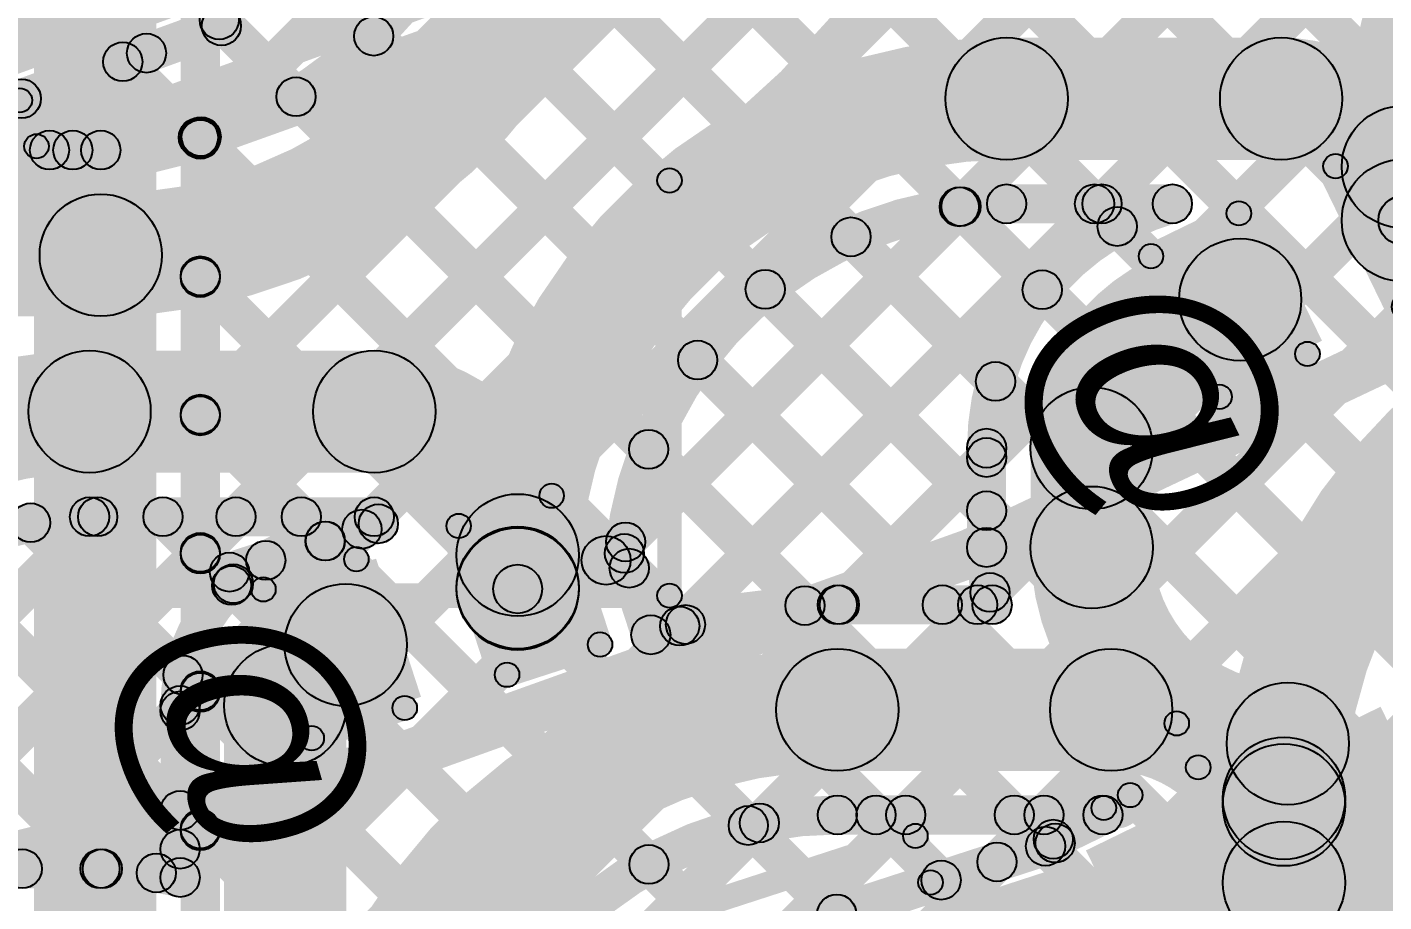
# Model space of a CAD drawing. Header units: millimetres. Extents: x -2.17 to 2.17, y -2.17 to 2.17.
# Drawn here: x 0.3072 to 0.5848, y -1.2779 to -1.099 of the extents above; entities that cross this region are included whole.
import ezdxf

# ---------------------------------------------------------------- set-up
doc = ezdxf.new("R2010")
doc.units = ezdxf.units.MM
doc.header["$MEASUREMENT"] = 0
for name, color, linetype in [('BottomLayer', 5, 'Continuous'), ('BottomOverlay', 54, 'Continuous'), ('Mechanical2', 216, 'Continuous'), ('TopLayer', 1, 'Continuous'), ('TopOverlay', 2, 'Continuous'), ('TopPaste', 8, 'Continuous'), ('TopSolder', 216, 'Continuous')]:
    doc.layers.add(name, color=color, linetype=linetype)

# ---------------------------------------------------------------- blocks, each defined once
blk = doc.blocks.new('YS_SBZ9032C03R16_B_10')
at = {"layer": 'BottomOverlay'}
h = blk.add_hatch(color=54, dxfattribs=at)
edge = h.paths.add_edge_path()
edge.add_arc((-0.10264, 0.23264), 0.0025, 0, 360)
h = blk.add_hatch(color=54, dxfattribs=at)
edge = h.paths.add_edge_path()
edge.add_arc((-0.10264, 0.23264), 0.0025, 0, 360)
for points in [[(0.10264, 0.23514), (0.10264, 0.23014), (-0.10264, 0.23014), (-0.10264, 0.23514)], [(-0.10514, 0.23264), (-0.10014, 0.23264), (-0.10014, 0.14772), (-0.10514, 0.14772)]]:
    blk.add_hatch(color=54, dxfattribs=at).paths.add_polyline_path(points)
h = blk.add_hatch(color=54, dxfattribs=at)
edge = h.paths.add_edge_path()
edge.add_arc((-0.10264, 0.14772), 0.0025, 0, 360)
h = blk.add_hatch(color=54, dxfattribs=at)
edge = h.paths.add_edge_path()
edge.add_arc((-0.10264, 0.14772), 0.0025, 0, 360)
at = {"layer": 'BottomOverlay', "const_width": 0.005}
blk.add_lwpolyline([(-0.17427, 0.04458, -0.180194), (-0.10264, 0.14772)], format="xyb", dxfattribs=at)
at = {"layer": 'BottomOverlay'}
for centre in [(-0.10264, 0.23264), (-0.10264, 0.23264), (-0.10264, 0.14772), (-0.10264, 0.14772)]:
    blk.add_circle(centre, 0.0025, dxfattribs=at)
blk = doc.blocks.new('WS2812B_M____187')
at = {"layer": 'TopLayer'}
blk.add_hatch(color=1, dxfattribs=at).paths.add_polyline_path([(0.03504, 0.05079), (0.09409, 0.05079), (0.09409, 0.01142), (0.03504, 0.01142)])
at = {"layer": 'TopOverlay'}
for points in [[(-0.07, 0.0675), (-0.07, 0.0725), (0.07, 0.0725), (0.07, 0.0675)], [(0.0675, 0.07), (0.0725, 0.07), (0.0725, 0.06), (0.0675, 0.06)]]:
    blk.add_hatch(color=2, dxfattribs=at).paths.add_polyline_path(points)
h = blk.add_hatch(color=2, dxfattribs=at)
edge = h.paths.add_edge_path()
edge.add_arc((0.07, 0.07), 0.0025, 0, 360)
h = blk.add_hatch(color=2, dxfattribs=at)
edge = h.paths.add_edge_path()
edge.add_arc((0.07, 0.07), 0.0025, 0, 360)
h = blk.add_hatch(color=2, dxfattribs=at)
edge = h.paths.add_edge_path()
edge.add_arc((0.07, 0.06), 0.0025, 0, 360)
at = {"layer": 'TopPaste'}
blk.add_hatch(color=8, dxfattribs=at).paths.add_polyline_path([(0.03504, 0.05079), (0.09409, 0.05079), (0.09409, 0.01142), (0.03504, 0.01142)])
at = {"layer": 'TopSolder'}
blk.add_hatch(color=216, dxfattribs=at).paths.add_polyline_path([(0.03104, 0.05479), (0.09809, 0.05479), (0.09809, 0.00742), (0.03104, 0.00742)])
at = {"layer": 'TopOverlay'}
for centre in [(0.07, 0.07), (0.07, 0.07), (0.07, 0.06)]:
    blk.add_circle(centre, 0.0025, dxfattribs=at)
blk = doc.blocks.new('WS2812B_M____188')
at = {"layer": 'TopLayer'}
blk.add_hatch(color=1, dxfattribs=at).paths.add_polyline_path([(-0.09409, 0.05079), (-0.03504, 0.05079), (-0.03504, 0.01142), (-0.09409, 0.01142)])
at = {"layer": 'TopOverlay'}
h = blk.add_hatch(color=2, dxfattribs=at)
edge = h.paths.add_edge_path()
edge.add_arc((-0.07, 0.07), 0.0025, 0, 360)
h = blk.add_hatch(color=2, dxfattribs=at)
edge = h.paths.add_edge_path()
edge.add_arc((-0.07, 0.07), 0.0025, 0, 360)
for points in [[(-0.07, 0.0675), (-0.07, 0.0725), (0.07, 0.0725), (0.07, 0.0675)], [(-0.0725, 0.07), (-0.0675, 0.07), (-0.0675, 0.06), (-0.0725, 0.06)]]:
    blk.add_hatch(color=2, dxfattribs=at).paths.add_polyline_path(points)
h = blk.add_hatch(color=2, dxfattribs=at)
edge = h.paths.add_edge_path()
edge.add_arc((-0.091, 0.061), 0.0025, 0, 360)
h = blk.add_hatch(color=2, dxfattribs=at)
edge = h.paths.add_edge_path()
edge.add_arc((-0.085, 0.061), 0.0025, 0, 360)
h = blk.add_hatch(color=2, dxfattribs=at)
edge = h.paths.add_edge_path()
edge.add_arc((-0.07, 0.06), 0.0025, 0, 360)
at = {"layer": 'TopPaste'}
blk.add_hatch(color=8, dxfattribs=at).paths.add_polyline_path([(-0.09409, 0.05079), (-0.03504, 0.05079), (-0.03504, 0.01142), (-0.09409, 0.01142)])
at = {"layer": 'TopSolder'}
blk.add_hatch(color=216, dxfattribs=at).paths.add_polyline_path([(-0.09809, 0.05479), (-0.03104, 0.05479), (-0.03104, 0.00742), (-0.09809, 0.00742)])
at = {"layer": 'TopOverlay', "const_width": 0.005}
blk.add_lwpolyline([(-0.085, 0.061, 1), (-0.091, 0.061, 1)], format="xyb", close=True, dxfattribs=at)
at = {"layer": 'TopOverlay'}
for centre in [(-0.07, 0.07), (-0.07, 0.07), (-0.091, 0.061), (-0.085, 0.061), (-0.07, 0.06)]:
    blk.add_circle(centre, 0.0025, dxfattribs=at)
blk = doc.blocks.new('WS2812B_M____224')
at = {"layer": 'TopLayer'}
blk.add_hatch(color=1, dxfattribs=at).paths.add_polyline_path([(-0.09409, -0.01142), (-0.03504, -0.01142), (-0.03504, -0.05079), (-0.09409, -0.05079)])
at = {"layer": 'TopOverlay'}
h = blk.add_hatch(color=2, dxfattribs=at)
edge = h.paths.add_edge_path()
edge.add_arc((-0.07, -0.06), 0.0025, 0, 360)
for points in [[(-0.0725, -0.06), (-0.0675, -0.06), (-0.0675, -0.07), (-0.0725, -0.07)], [(-0.07, -0.0725), (-0.07, -0.0675), (0.07, -0.0675), (0.07, -0.0725)]]:
    blk.add_hatch(color=2, dxfattribs=at).paths.add_polyline_path(points)
h = blk.add_hatch(color=2, dxfattribs=at)
edge = h.paths.add_edge_path()
edge.add_arc((-0.07, -0.07), 0.0025, 0, 360)
h = blk.add_hatch(color=2, dxfattribs=at)
edge = h.paths.add_edge_path()
edge.add_arc((-0.07, -0.07), 0.0025, 0, 360)
at = {"layer": 'TopPaste'}
blk.add_hatch(color=8, dxfattribs=at).paths.add_polyline_path([(-0.09409, -0.01142), (-0.03504, -0.01142), (-0.03504, -0.05079), (-0.09409, -0.05079)])
at = {"layer": 'TopSolder'}
blk.add_hatch(color=216, dxfattribs=at).paths.add_polyline_path([(-0.09809, -0.00742), (-0.03104, -0.00742), (-0.03104, -0.05479), (-0.09809, -0.05479)])
at = {"layer": 'TopOverlay'}
for centre in [(-0.07, -0.06), (-0.07, -0.07), (-0.07, -0.07)]:
    blk.add_circle(centre, 0.0025, dxfattribs=at)
blk = doc.blocks.new('C__0402_362')
at = {"layer": 'TopLayer'}
for points in [[(-0.0275, -0.0125), (-0.0275, 0.0125), (-0.0095, 0.0125), (-0.0095, -0.0125)], [(0.0095, -0.0125), (0.0095, 0.0125), (0.0275, 0.0125), (0.0275, -0.0125)]]:
    blk.add_hatch(color=1, dxfattribs=at).paths.add_polyline_path(points)
at = {"layer": 'TopOverlay'}
h = blk.add_hatch(color=2, dxfattribs=at)
edge = h.paths.add_edge_path()
edge.add_arc((-0.031, 0.016), 0.0025, 0, 360)
h = blk.add_hatch(color=2, dxfattribs=at)
edge = h.paths.add_edge_path()
edge.add_arc((-0.031, 0.016), 0.0025, 0, 360)
for points in [[(-0.011, 0.0185), (-0.011, 0.0135), (-0.031, 0.0135), (-0.031, 0.0185)], [(0.031, 0.0185), (0.031, 0.0135), (0.011, 0.0135), (0.011, 0.0185)], [(-0.0285, -0.016), (-0.0335, -0.016), (-0.0335, 0.016), (-0.0285, 0.016)], [(0.0335, -0.016), (0.0285, -0.016), (0.0285, 0.016), (0.0335, 0.016)], [(-0.011, -0.0135), (-0.011, -0.0185), (-0.031, -0.0185), (-0.031, -0.0135)], [(0.031, -0.0135), (0.031, -0.0185), (0.011, -0.0185), (0.011, -0.0135)]]:
    blk.add_hatch(color=2, dxfattribs=at).paths.add_polyline_path(points)
h = blk.add_hatch(color=2, dxfattribs=at)
edge = h.paths.add_edge_path()
edge.add_arc((-0.011, 0.016), 0.0025, 0, 360)
h = blk.add_hatch(color=2, dxfattribs=at)
edge = h.paths.add_edge_path()
edge.add_arc((0.011, 0.016), 0.0025, 0, 360)
h = blk.add_hatch(color=2, dxfattribs=at)
edge = h.paths.add_edge_path()
edge.add_arc((0.031, 0.016), 0.0025, 0, 360)
h = blk.add_hatch(color=2, dxfattribs=at)
edge = h.paths.add_edge_path()
edge.add_arc((0.031, 0.016), 0.0025, 0, 360)
h = blk.add_hatch(color=2, dxfattribs=at)
edge = h.paths.add_edge_path()
edge.add_arc((-0.031, -0.016), 0.0025, 0, 360)
h = blk.add_hatch(color=2, dxfattribs=at)
edge = h.paths.add_edge_path()
edge.add_arc((-0.031, -0.016), 0.0025, 0, 360)
h = blk.add_hatch(color=2, dxfattribs=at)
edge = h.paths.add_edge_path()
edge.add_arc((-0.011, -0.016), 0.0025, 0, 360)
h = blk.add_hatch(color=2, dxfattribs=at)
edge = h.paths.add_edge_path()
edge.add_arc((0.011, -0.016), 0.0025, 0, 360)
h = blk.add_hatch(color=2, dxfattribs=at)
edge = h.paths.add_edge_path()
edge.add_arc((0.031, -0.016), 0.0025, 0, 360)
h = blk.add_hatch(color=2, dxfattribs=at)
edge = h.paths.add_edge_path()
edge.add_arc((0.031, -0.016), 0.0025, 0, 360)
at = {"layer": 'TopPaste'}
for points in [[(-0.0275, -0.0125), (-0.0275, 0.0125), (-0.0095, 0.0125), (-0.0095, -0.0125)], [(0.0095, -0.0125), (0.0095, 0.0125), (0.0275, 0.0125), (0.0275, -0.0125)]]:
    blk.add_hatch(color=8, dxfattribs=at).paths.add_polyline_path(points)
at = {"layer": 'TopSolder'}
for points in [[(-0.02986, -0.01486), (-0.02986, 0.01486), (-0.00714, 0.01486), (-0.00714, -0.01486)], [(0.00714, -0.01486), (0.00714, 0.01486), (0.02986, 0.01486), (0.02986, -0.01486)]]:
    blk.add_hatch(color=216, dxfattribs=at).paths.add_polyline_path(points)
at = {"layer": 'TopOverlay'}
for centre in [(-0.031, 0.016), (-0.031, 0.016), (-0.011, 0.016), (0.011, 0.016), (0.031, 0.016), (0.031, 0.016), (-0.031, -0.016), (-0.031, -0.016), (-0.011, -0.016), (0.011, -0.016), (0.031, -0.016), (0.031, -0.016)]:
    blk.add_circle(centre, 0.0025, dxfattribs=at)
blk = doc.blocks.new('C__0402_363')
at = {"layer": 'TopLayer'}
for points in [[(-0.0275, -0.0125), (-0.0275, 0.0125), (-0.0095, 0.0125), (-0.0095, -0.0125)], [(0.0095, -0.0125), (0.0095, 0.0125), (0.0275, 0.0125), (0.0275, -0.0125)]]:
    blk.add_hatch(color=1, dxfattribs=at).paths.add_polyline_path(points)
at = {"layer": 'TopOverlay'}
h = blk.add_hatch(color=2, dxfattribs=at)
edge = h.paths.add_edge_path()
edge.add_arc((-0.031, 0.016), 0.0025, 0, 360)
h = blk.add_hatch(color=2, dxfattribs=at)
edge = h.paths.add_edge_path()
edge.add_arc((-0.031, 0.016), 0.0025, 0, 360)
for points in [[(-0.011, 0.0185), (-0.011, 0.0135), (-0.031, 0.0135), (-0.031, 0.0185)], [(0.031, 0.0185), (0.031, 0.0135), (0.011, 0.0135), (0.011, 0.0185)], [(-0.0285, -0.016), (-0.0335, -0.016), (-0.0335, 0.016), (-0.0285, 0.016)], [(0.0335, -0.016), (0.0285, -0.016), (0.0285, 0.016), (0.0335, 0.016)], [(-0.011, -0.0135), (-0.011, -0.0185), (-0.031, -0.0185), (-0.031, -0.0135)], [(0.031, -0.0135), (0.031, -0.0185), (0.011, -0.0185), (0.011, -0.0135)]]:
    blk.add_hatch(color=2, dxfattribs=at).paths.add_polyline_path(points)
h = blk.add_hatch(color=2, dxfattribs=at)
edge = h.paths.add_edge_path()
edge.add_arc((-0.011, 0.016), 0.0025, 0, 360)
h = blk.add_hatch(color=2, dxfattribs=at)
edge = h.paths.add_edge_path()
edge.add_arc((0.011, 0.016), 0.0025, 0, 360)
h = blk.add_hatch(color=2, dxfattribs=at)
edge = h.paths.add_edge_path()
edge.add_arc((0.031, 0.016), 0.0025, 0, 360)
h = blk.add_hatch(color=2, dxfattribs=at)
edge = h.paths.add_edge_path()
edge.add_arc((0.031, 0.016), 0.0025, 0, 360)
h = blk.add_hatch(color=2, dxfattribs=at)
edge = h.paths.add_edge_path()
edge.add_arc((-0.031, -0.016), 0.0025, 0, 360)
h = blk.add_hatch(color=2, dxfattribs=at)
edge = h.paths.add_edge_path()
edge.add_arc((-0.031, -0.016), 0.0025, 0, 360)
h = blk.add_hatch(color=2, dxfattribs=at)
edge = h.paths.add_edge_path()
edge.add_arc((-0.011, -0.016), 0.0025, 0, 360)
h = blk.add_hatch(color=2, dxfattribs=at)
edge = h.paths.add_edge_path()
edge.add_arc((0.011, -0.016), 0.0025, 0, 360)
h = blk.add_hatch(color=2, dxfattribs=at)
edge = h.paths.add_edge_path()
edge.add_arc((0.031, -0.016), 0.0025, 0, 360)
h = blk.add_hatch(color=2, dxfattribs=at)
edge = h.paths.add_edge_path()
edge.add_arc((0.031, -0.016), 0.0025, 0, 360)
at = {"layer": 'TopPaste'}
for points in [[(-0.0275, -0.0125), (-0.0275, 0.0125), (-0.0095, 0.0125), (-0.0095, -0.0125)], [(0.0095, -0.0125), (0.0095, 0.0125), (0.0275, 0.0125), (0.0275, -0.0125)]]:
    blk.add_hatch(color=8, dxfattribs=at).paths.add_polyline_path(points)
at = {"layer": 'TopSolder'}
for points in [[(-0.02986, -0.01486), (-0.02986, 0.01486), (-0.00714, 0.01486), (-0.00714, -0.01486)], [(0.00714, -0.01486), (0.00714, 0.01486), (0.02986, 0.01486), (0.02986, -0.01486)]]:
    blk.add_hatch(color=216, dxfattribs=at).paths.add_polyline_path(points)
at = {"layer": 'TopOverlay'}
for centre in [(-0.031, 0.016), (-0.031, 0.016), (-0.011, 0.016), (0.011, 0.016), (0.031, 0.016), (0.031, 0.016), (-0.031, -0.016), (-0.031, -0.016), (-0.011, -0.016), (0.011, -0.016), (0.031, -0.016), (0.031, -0.016)]:
    blk.add_circle(centre, 0.0025, dxfattribs=at)

msp = doc.modelspace()

# ---------------------------------------------------------------- hatches: boundary and pattern name
at = {"layer": 'BottomLayer'}
for points in [[(0.33366, -1.84261), (0.30866, -1.84261), (0.30866, -0.7539), (0.33366, -0.7539)], [(0.34666, -1.84261), (0.33866, -1.84261), (0.33866, -0.79768), (0.34666, -0.79768)], [(0.34549, -1.35066), (0.33983, -1.345), (0.82305, -0.86178), (0.82871, -0.86744)], [(0.34549, -1.32238), (0.33983, -1.31672), (0.79477, -0.86178), (0.80042, -0.86744)], [(0.34549, -1.29409), (0.33983, -1.28843), (0.76648, -0.86178), (0.77214, -0.86744)], [(0.34549, -1.43551), (0.33983, -1.42986), (0.9079, -0.86178), (0.91356, -0.86744)], [(0.34549, -1.4638), (0.33983, -1.45814), (0.93619, -0.86178), (0.94185, -0.86744)], [(0.34549, -1.37894), (0.33983, -1.37329), (0.85134, -0.86178), (0.85699, -0.86744)], [(0.34549, -1.40723), (0.33983, -1.40157), (0.87962, -0.86178), (0.88528, -0.86744)], [(0.34549, -1.26581), (0.33983, -1.26015), (0.7382, -0.86178), (0.74386, -0.86744)], [(0.34549, -1.49208), (0.33983, -1.48642), (0.92717, -0.89908), (0.93283, -0.90474)], [(0.34549, -1.52037), (0.33983, -1.51471), (0.92717, -0.92737), (0.93283, -0.93303)], [(0.33983, -0.95502), (0.34549, -0.94936), (0.82741, -1.43128), (0.82175, -1.43694)], [(0.33983, -0.9833), (0.34549, -0.97764), (0.79913, -1.43128), (0.79347, -1.43694)], [(0.33983, -1.01159), (0.34549, -1.00593), (0.77084, -1.43128), (0.76518, -1.43694)], [(0.34549, -1.23752), (0.33983, -1.23187), (0.54748, -1.02422), (0.55314, -1.02987)], [(0.34549, -1.18095), (0.33983, -1.1753), (0.49091, -1.02422), (0.49657, -1.02987)], [(0.34549, -1.20924), (0.33983, -1.20358), (0.5192, -1.02422), (0.52485, -1.02987)], [(0.34549, -1.12439), (0.33983, -1.11873), (0.43434, -1.02422), (0.44, -1.02987)], [(0.34549, -1.15267), (0.33983, -1.14701), (0.46263, -1.02422), (0.46829, -1.02987)], [(0.44297, -1.02987), (0.44863, -1.02422), (0.85569, -1.43128), (0.85004, -1.43694)], [(0.47125, -1.02987), (0.47691, -1.02422), (0.88398, -1.43128), (0.87832, -1.43694)], [(0.49954, -1.02987), (0.5052, -1.02422), (0.91226, -1.43128), (0.90661, -1.43694)], [(0.33983, -1.03987), (0.34549, -1.03421), (0.74256, -1.43128), (0.7369, -1.43694)], [(0.33983, -1.06815), (0.34549, -1.0625), (0.71427, -1.43128), (0.70862, -1.43694)], [(0.33983, -1.09644), (0.34549, -1.09078), (0.68599, -1.43128), (0.68033, -1.43694)], [(0.33983, -1.12472), (0.34549, -1.11907), (0.6577, -1.43128), (0.65205, -1.43694)], [(0.33983, -1.15301), (0.34549, -1.14735), (0.62942, -1.43128), (0.62376, -1.43694)], [(0.33983, -1.18129), (0.34549, -1.17563), (0.60114, -1.43128), (0.59548, -1.43694)], [(0.33983, -1.20958), (0.34549, -1.20392), (0.57285, -1.43128), (0.56719, -1.43694)], [(0.33983, -1.23786), (0.34549, -1.2322), (0.54457, -1.43128), (0.53891, -1.43694)], [(0.33983, -1.26614), (0.34549, -1.26049), (0.51656, -1.43156), (0.51091, -1.43722)]]:
    msp.add_hatch(color=5, dxfattribs=at).paths.add_polyline_path(points)
h = msp.add_hatch(color=5, dxfattribs=at)
edge = h.paths.add_edge_path()
edge.add_arc((0.34266, -1.12156), 0.004, 0, 360)
h = msp.add_hatch(color=5, dxfattribs=at)
edge = h.paths.add_edge_path()
edge.add_arc((0.34266, -1.12189), 0.004, 0, 360)
h = msp.add_hatch(color=5, dxfattribs=at)
edge = h.paths.add_edge_path()
edge.add_arc((0.34266, -1.14984), 0.004, 0, 360)
h = msp.add_hatch(color=5, dxfattribs=at)
edge = h.paths.add_edge_path()
edge.add_arc((0.34266, -1.15018), 0.004, 0, 360)
h = msp.add_hatch(color=5, dxfattribs=at)
edge = h.paths.add_edge_path()
edge.add_arc((0.34266, -1.17813), 0.004, 0, 360)
h = msp.add_hatch(color=5, dxfattribs=at)
edge = h.paths.add_edge_path()
edge.add_arc((0.34266, -1.17846), 0.004, 0, 360)
h = msp.add_hatch(color=5, dxfattribs=at)
edge = h.paths.add_edge_path()
edge.add_arc((0.34266, -1.20641), 0.004, 0, 360)
h = msp.add_hatch(color=5, dxfattribs=at)
edge = h.paths.add_edge_path()
edge.add_arc((0.34266, -1.20675), 0.004, 0, 360)
h = msp.add_hatch(color=5, dxfattribs=at)
edge = h.paths.add_edge_path()
edge.add_arc((0.34266, -1.23469), 0.004, 0, 360)
h = msp.add_hatch(color=5, dxfattribs=at)
edge = h.paths.add_edge_path()
edge.add_arc((0.34266, -1.23503), 0.004, 0, 360)
h = msp.add_hatch(color=5, dxfattribs=at)
edge = h.paths.add_edge_path()
edge.add_arc((0.34266, -1.26298), 0.004, 0, 360)
h = msp.add_hatch(color=5, dxfattribs=at)
edge = h.paths.add_edge_path()
edge.add_arc((0.34266, -1.26332), 0.004, 0, 360)
at = {"layer": 'TopLayer'}
for points in [[(0.3236, -1.04616), (0.33112, -1.04342), (0.35074, -1.09733), (0.34322, -1.10007)], [(0.32753, -1.05585), (0.33318, -1.05019), (0.38096, -1.09797), (0.37531, -1.10363)], [(0.34567, -1.12421), (0.34001, -1.11855), (0.38583, -1.07273), (0.39149, -1.07839)], [(0.27853, -1.12787), (0.27579, -1.12035), (0.34561, -1.09494), (0.34835, -1.10246)], [(0.34371, -1.10032), (0.34937, -1.09466), (0.36507, -1.11037), (0.35942, -1.11602)], [(0.31465, -1.12694), (0.30899, -1.12128), (0.32883, -1.10145), (0.33449, -1.1071)], [(0.50759, -1.12611), (0.50759, -1.10111), (0.56374, -1.10111), (0.56374, -1.12611)], [(0.32398, -1.10887), (0.32963, -1.10321), (0.34512, -1.1187), (0.33946, -1.12435)], [(0.30324, -1.11642), (0.3089, -1.11076), (0.31942, -1.12128), (0.31376, -1.12694)], [(0.27716, -1.12811), (0.27716, -1.12011), (0.32231, -1.12011), (0.32231, -1.12811)], [(0.60113, -1.1385), (0.57613, -1.1385), (0.57613, -1.12755), (0.60113, -1.12755)], [(0.50759, -1.13911), (0.50759, -1.13111), (0.5415, -1.13111), (0.5415, -1.13911)], [(0.258, -1.15811), (0.258, -1.13311), (0.32231, -1.13311), (0.32231, -1.15811)], [(0.43248, -1.2071), (0.42682, -1.20144), (0.49543, -1.13284), (0.50108, -1.1385)], [(0.44357, -1.22429), (0.43791, -1.21864), (0.52427, -1.13228), (0.52992, -1.13794)], [(0.49507, -1.13854), (0.50073, -1.13288), (0.5177, -1.14986), (0.51204, -1.15551)], [(0.52275, -1.13794), (0.52841, -1.13228), (0.53303, -1.13691), (0.52738, -1.14256)], [(0.47293, -1.14468), (0.47859, -1.13903), (0.50816, -1.1686), (0.5025, -1.17426)], [(0.45538, -1.15542), (0.46104, -1.14976), (0.50633, -1.19505), (0.50067, -1.20071)], [(0.32001, -1.19011), (0.32001, -1.16511), (0.37825, -1.16511), (0.37825, -1.19011)], [(0.44156, -1.16988), (0.44722, -1.16423), (0.49727, -1.21428), (0.49162, -1.21994)], [(0.43154, -1.18815), (0.4372, -1.18249), (0.46917, -1.21446), (0.46351, -1.22012)], [(0.47621, -1.21994), (0.47055, -1.21428), (0.50067, -1.18416), (0.50633, -1.18982)], [(0.5075, -1.20539), (0.4995, -1.20539), (0.4995, -1.18509), (0.5075, -1.18509)], [(0.5375, -1.20539), (0.5125, -1.20539), (0.5125, -1.18509), (0.5375, -1.18509)], [(0.32001, -1.20311), (0.32001, -1.19511), (0.37825, -1.19511), (0.37825, -1.20311)], [(0.26437, -1.26207), (0.25872, -1.25641), (0.31885, -1.19628), (0.3245, -1.20194)], [(0.28079, -1.27394), (0.27513, -1.26828), (0.34713, -1.19628), (0.35279, -1.20194)], [(0.30513, -1.20316), (0.31078, -1.1975), (0.34194, -1.22866), (0.33628, -1.23431)], [(0.33219, -1.20194), (0.33785, -1.19628), (0.35189, -1.21033), (0.34624, -1.21598)], [(0.36048, -1.20194), (0.36614, -1.19628), (0.37109, -1.20124), (0.36543, -1.2069)], [(0.36943, -1.20789), (0.36695, -1.20029), (0.37784, -1.19675), (0.38031, -1.20436)], [(0.37853, -1.20448), (0.37288, -1.19882), (0.37541, -1.19628), (0.38107, -1.20194)], [(0.34988, -1.21425), (0.34741, -1.20664), (0.35483, -1.20423), (0.3573, -1.21183)], [(0.40914, -1.21865), (0.40605, -1.20914), (0.42412, -1.20327), (0.42721, -1.21278)], [(0.28496, -1.21127), (0.29061, -1.20561), (0.34137, -1.25637), (0.33571, -1.26202)], [(0.42009, -1.21361), (0.39509, -1.21361), (0.39509, -1.20696), (0.42009, -1.20696)], [(0.4256, -1.20784), (0.43321, -1.20536), (0.43863, -1.22202), (0.43102, -1.22449)], [(0.42756, -1.21245), (0.43322, -1.2068), (0.44474, -1.21832), (0.43909, -1.22398)], [(0.50449, -1.21994), (0.49884, -1.21428), (0.50136, -1.21176), (0.50702, -1.21741)], [(0.42009, -1.21389), (0.39509, -1.21389), (0.39509, -1.21361), (0.42009, -1.21361)], [(0.47298, -1.22111), (0.47298, -1.21311), (0.50463, -1.21311), (0.50463, -1.22111)], [(0.27004, -1.22464), (0.2757, -1.21898), (0.325, -1.26828), (0.31934, -1.27394)], [(0.47298, -1.25111), (0.47298, -1.22611), (0.52898, -1.22611), (0.52898, -1.25111)], [(0.30907, -1.27394), (0.30341, -1.26828), (0.33571, -1.23599), (0.34137, -1.24164)], [(0.34254, -1.2729), (0.33454, -1.2729), (0.33454, -1.23769), (0.34254, -1.23769)], [(0.37254, -1.30927), (0.34754, -1.30927), (0.34754, -1.23769), (0.37254, -1.23769)], [(0.47298, -1.26411), (0.47298, -1.25611), (0.52729, -1.25611), (0.52729, -1.26411)], [(0.51888, -1.26866), (0.51538, -1.26147), (0.52554, -1.25652), (0.52905, -1.26371)], [(0.40708, -1.31736), (0.40142, -1.3117), (0.4542, -1.25892), (0.45985, -1.26458)], [(0.45191, -1.26509), (0.45757, -1.25943), (0.47568, -1.27754), (0.47002, -1.2832)], [(0.46655, -1.28617), (0.46089, -1.28051), (0.48412, -1.25728), (0.48978, -1.26294)], [(0.47805, -1.26294), (0.4837, -1.25728), (0.49703, -1.27061), (0.49137, -1.27626)], [(0.50845, -1.27255), (0.50279, -1.2669), (0.5124, -1.25728), (0.51806, -1.26294)], [(0.50633, -1.26294), (0.51199, -1.25728), (0.51838, -1.26367), (0.51272, -1.26933)], [(0.57683, -1.27396), (0.55183, -1.27396), (0.55183, -1.25805), (0.57683, -1.25805)], [(0.45153, -1.29151), (0.44905, -1.2839), (0.51628, -1.26206), (0.51875, -1.26966)], [(0.3365, -1.2748), (0.33084, -1.26914), (0.33571, -1.26427), (0.34137, -1.26993)], [(0.26364, -1.27511), (0.26364, -1.26711), (0.32261, -1.26711), (0.32261, -1.27511)], [(0.4316, -1.27306), (0.43726, -1.2674), (0.45433, -1.28448), (0.44868, -1.29014)]]:
    msp.add_hatch(color=1, dxfattribs=at).paths.add_polyline_path(points)
h = msp.add_hatch(color=1, dxfattribs=at)
edge = h.paths.add_edge_path()
edge.add_arc((0.34654, -1.09749), 0.004, 0, 360)
h = msp.add_hatch(color=1, dxfattribs=at)
edge = h.paths.add_edge_path()
edge.add_arc((0.34698, -1.0987), 0.004, 0, 360)
h = msp.add_hatch(color=1, dxfattribs=at)
edge = h.paths.add_edge_path()
edge.add_arc((0.34698, -1.0987), 0.004, 0, 360)
h = msp.add_hatch(color=1, dxfattribs=at)
edge = h.paths.add_edge_path()
edge.add_arc((0.37813, -1.1008), 0.004, 0, 360)
h = msp.add_hatch(color=1, dxfattribs=at)
edge = h.paths.add_edge_path()
edge.add_arc((0.33166, -1.10428), 0.004, 0, 360)
h = msp.add_hatch(color=1, dxfattribs=at)
edge = h.paths.add_edge_path()
edge.add_arc((0.50759, -1.11361), 0.0125, 0, 360)
h = msp.add_hatch(color=1, dxfattribs=at)
edge = h.paths.add_edge_path()
edge.add_arc((0.50759, -1.11361), 0.0125, 0, 360)
h = msp.add_hatch(color=1, dxfattribs=at)
edge = h.paths.add_edge_path()
edge.add_arc((0.56374, -1.11361), 0.0125, 0, 360)
h = msp.add_hatch(color=1, dxfattribs=at)
edge = h.paths.add_edge_path()
edge.add_arc((0.56374, -1.11361), 0.0125, 0, 360)
h = msp.add_hatch(color=1, dxfattribs=at)
edge = h.paths.add_edge_path()
edge.add_arc((0.32681, -1.10604), 0.004, 0, 360)
h = msp.add_hatch(color=1, dxfattribs=at)
edge = h.paths.add_edge_path()
edge.add_arc((0.30607, -1.11359), 0.004, 0, 360)
h = msp.add_hatch(color=1, dxfattribs=at)
edge = h.paths.add_edge_path()
edge.add_arc((0.36224, -1.11319), 0.004, 0, 360)
h = msp.add_hatch(color=1, dxfattribs=at)
edge = h.paths.add_edge_path()
edge.add_arc((0.58863, -1.12755), 0.0125, 0, 360)
h = msp.add_hatch(color=1, dxfattribs=at)
edge = h.paths.add_edge_path()
edge.add_arc((0.58863, -1.12755), 0.0125, 0, 360)
h = msp.add_hatch(color=1, dxfattribs=at)
edge = h.paths.add_edge_path()
edge.add_arc((0.34229, -1.12153), 0.004, 0, 360)
h = msp.add_hatch(color=1, dxfattribs=at)
edge = h.paths.add_edge_path()
edge.add_arc((0.34284, -1.12138), 0.004, 0, 360)
h = msp.add_hatch(color=1, dxfattribs=at)
edge = h.paths.add_edge_path()
edge.add_arc((0.31182, -1.12411), 0.004, 0, 360)
h = msp.add_hatch(color=1, dxfattribs=at)
edge = h.paths.add_edge_path()
edge.add_arc((0.31659, -1.12411), 0.004, 0, 360)
h = msp.add_hatch(color=1, dxfattribs=at)
edge = h.paths.add_edge_path()
edge.add_arc((0.32231, -1.12411), 0.004, 0, 360)
h = msp.add_hatch(color=1, dxfattribs=at)
edge = h.paths.add_edge_path()
edge.add_arc((0.32231, -1.12411), 0.004, 0, 360)
h = msp.add_hatch(color=1, dxfattribs=at)
edge = h.paths.add_edge_path()
edge.add_arc((0.58863, -1.1385), 0.0125, 0, 360)
h = msp.add_hatch(color=1, dxfattribs=at)
edge = h.paths.add_edge_path()
edge.add_arc((0.58863, -1.1385), 0.0125, 0, 360)
h = msp.add_hatch(color=1, dxfattribs=at)
edge = h.paths.add_edge_path()
edge.add_arc((0.4979, -1.13571), 0.004, 0, 360)
h = msp.add_hatch(color=1, dxfattribs=at)
edge = h.paths.add_edge_path()
edge.add_arc((0.49825, -1.13567), 0.004, 0, 360)
h = msp.add_hatch(color=1, dxfattribs=at)
edge = h.paths.add_edge_path()
edge.add_arc((0.50759, -1.13511), 0.004, 0, 360)
h = msp.add_hatch(color=1, dxfattribs=at)
edge = h.paths.add_edge_path()
edge.add_arc((0.50759, -1.13511), 0.004, 0, 360)
h = msp.add_hatch(color=1, dxfattribs=at)
edge = h.paths.add_edge_path()
edge.add_arc((0.52558, -1.13511), 0.004, 0, 360)
h = msp.add_hatch(color=1, dxfattribs=at)
edge = h.paths.add_edge_path()
edge.add_arc((0.5271, -1.13511), 0.004, 0, 360)
h = msp.add_hatch(color=1, dxfattribs=at)
edge = h.paths.add_edge_path()
edge.add_arc((0.5415, -1.13511), 0.004, 0, 360)
h = msp.add_hatch(color=1, dxfattribs=at)
edge = h.paths.add_edge_path()
edge.add_arc((0.5415, -1.13511), 0.004, 0, 360)
h = msp.add_hatch(color=1, dxfattribs=at)
edge = h.paths.add_edge_path()
edge.add_arc((0.32231, -1.14561), 0.0125, 0, 360)
h = msp.add_hatch(color=1, dxfattribs=at)
edge = h.paths.add_edge_path()
edge.add_arc((0.32231, -1.14561), 0.0125, 0, 360)
h = msp.add_hatch(color=1, dxfattribs=at)
edge = h.paths.add_edge_path()
edge.add_arc((0.58863, -1.1385), 0.005, 0, 360)
h = msp.add_hatch(color=1, dxfattribs=at)
edge = h.paths.add_edge_path()
edge.add_arc((0.53021, -1.13973), 0.004, 0, 360)
h = msp.add_hatch(color=1, dxfattribs=at)
edge = h.paths.add_edge_path()
edge.add_arc((0.47576, -1.14186), 0.004, 0, 360)
h = msp.add_hatch(color=1, dxfattribs=at)
edge = h.paths.add_edge_path()
edge.add_arc((0.55537, -1.15472), 0.0125, 0, 360)
h = msp.add_hatch(color=1, dxfattribs=at)
edge = h.paths.add_edge_path()
edge.add_arc((0.45821, -1.15259), 0.004, 0, 360)
h = msp.add_hatch(color=1, dxfattribs=at)
edge = h.paths.add_edge_path()
edge.add_arc((0.51487, -1.15268), 0.004, 0, 360)
h = msp.add_hatch(color=1, dxfattribs=at)
edge = h.paths.add_edge_path()
edge.add_arc((0.32001, -1.17761), 0.0125, 0, 360)
h = msp.add_hatch(color=1, dxfattribs=at)
edge = h.paths.add_edge_path()
edge.add_arc((0.32001, -1.17761), 0.0125, 0, 360)
h = msp.add_hatch(color=1, dxfattribs=at)
edge = h.paths.add_edge_path()
edge.add_arc((0.37825, -1.17761), 0.0125, 0, 360)
h = msp.add_hatch(color=1, dxfattribs=at)
edge = h.paths.add_edge_path()
edge.add_arc((0.37825, -1.17761), 0.0125, 0, 360)
h = msp.add_hatch(color=1, dxfattribs=at)
edge = h.paths.add_edge_path()
edge.add_arc((0.44439, -1.16706), 0.004, 0, 360)
h = msp.add_hatch(color=1, dxfattribs=at)
edge = h.paths.add_edge_path()
edge.add_arc((0.50533, -1.17143), 0.004, 0, 360)
h = msp.add_hatch(color=1, dxfattribs=at)
edge = h.paths.add_edge_path()
edge.add_arc((0.525, -1.18509), 0.0125, 0, 360)
h = msp.add_hatch(color=1, dxfattribs=at)
edge = h.paths.add_edge_path()
edge.add_arc((0.525, -1.18509), 0.0125, 0, 360)
h = msp.add_hatch(color=1, dxfattribs=at)
edge = h.paths.add_edge_path()
edge.add_arc((0.43437, -1.18532), 0.004, 0, 360)
h = msp.add_hatch(color=1, dxfattribs=at)
edge = h.paths.add_edge_path()
edge.add_arc((0.5035, -1.18509), 0.004, 0, 360)
h = msp.add_hatch(color=1, dxfattribs=at)
edge = h.paths.add_edge_path()
edge.add_arc((0.5035, -1.18509), 0.004, 0, 360)
h = msp.add_hatch(color=1, dxfattribs=at)
edge = h.paths.add_edge_path()
edge.add_arc((0.5035, -1.18699), 0.004, 0, 360)
h = msp.add_hatch(color=1, dxfattribs=at)
edge = h.paths.add_edge_path()
edge.add_arc((0.525, -1.20539), 0.0125, 0, 360)
h = msp.add_hatch(color=1, dxfattribs=at)
edge = h.paths.add_edge_path()
edge.add_arc((0.525, -1.20539), 0.0125, 0, 360)
h = msp.add_hatch(color=1, dxfattribs=at)
edge = h.paths.add_edge_path()
edge.add_arc((0.32001, -1.19911), 0.004, 0, 360)
h = msp.add_hatch(color=1, dxfattribs=at)
edge = h.paths.add_edge_path()
edge.add_arc((0.32001, -1.19911), 0.004, 0, 360)
h = msp.add_hatch(color=1, dxfattribs=at)
edge = h.paths.add_edge_path()
edge.add_arc((0.32167, -1.19911), 0.004, 0, 360)
h = msp.add_hatch(color=1, dxfattribs=at)
edge = h.paths.add_edge_path()
edge.add_arc((0.33502, -1.19911), 0.004, 0, 360)
h = msp.add_hatch(color=1, dxfattribs=at)
edge = h.paths.add_edge_path()
edge.add_arc((0.34996, -1.19911), 0.004, 0, 360)
h = msp.add_hatch(color=1, dxfattribs=at)
edge = h.paths.add_edge_path()
edge.add_arc((0.36331, -1.19911), 0.004, 0, 360)
h = msp.add_hatch(color=1, dxfattribs=at)
edge = h.paths.add_edge_path()
edge.add_arc((0.37824, -1.19911), 0.004, 0, 360)
h = msp.add_hatch(color=1, dxfattribs=at)
edge = h.paths.add_edge_path()
edge.add_arc((0.37825, -1.19911), 0.004, 0, 360)
h = msp.add_hatch(color=1, dxfattribs=at)
edge = h.paths.add_edge_path()
edge.add_arc((0.40759, -1.20696), 0.0125, 0, 360)
h = msp.add_hatch(color=1, dxfattribs=at)
edge = h.paths.add_edge_path()
edge.add_arc((0.40759, -1.20696), 0.0125, 0, 360)
h = msp.add_hatch(color=1, dxfattribs=at)
edge = h.paths.add_edge_path()
edge.add_arc((0.5035, -1.19788), 0.004, 0, 360)
h = msp.add_hatch(color=1, dxfattribs=at)
edge = h.paths.add_edge_path()
edge.add_arc((0.30796, -1.20033), 0.004, 0, 360)
h = msp.add_hatch(color=1, dxfattribs=at)
edge = h.paths.add_edge_path()
edge.add_arc((0.37571, -1.20165), 0.004, 0, 360)
h = msp.add_hatch(color=1, dxfattribs=at)
edge = h.paths.add_edge_path()
edge.add_arc((0.37908, -1.20055), 0.004, 0, 360)
h = msp.add_hatch(color=1, dxfattribs=at)
edge = h.paths.add_edge_path()
edge.add_arc((0.36819, -1.20409), 0.004, 0, 360)
h = msp.add_hatch(color=1, dxfattribs=at)
edge = h.paths.add_edge_path()
edge.add_arc((0.36819, -1.20409), 0.004, 0, 360)
h = msp.add_hatch(color=1, dxfattribs=at)
edge = h.paths.add_edge_path()
edge.add_arc((0.36826, -1.20407), 0.004, 0, 360)
h = msp.add_hatch(color=1, dxfattribs=at)
edge = h.paths.add_edge_path()
edge.add_arc((0.40759, -1.21361), 0.0125, 0, 360)
h = msp.add_hatch(color=1, dxfattribs=at)
edge = h.paths.add_edge_path()
edge.add_arc((0.40759, -1.21361), 0.0125, 0, 360)
h = msp.add_hatch(color=1, dxfattribs=at)
edge = h.paths.add_edge_path()
edge.add_arc((0.40759, -1.21361), 0.0125, 0, 360)
h = msp.add_hatch(color=1, dxfattribs=at)
edge = h.paths.add_edge_path()
edge.add_arc((0.40759, -1.21389), 0.0125, 0, 360)
h = msp.add_hatch(color=1, dxfattribs=at)
edge = h.paths.add_edge_path()
edge.add_arc((0.42965, -1.20427), 0.004, 0, 360)
h = msp.add_hatch(color=1, dxfattribs=at)
edge = h.paths.add_edge_path()
edge.add_arc((0.5035, -1.20539), 0.004, 0, 360)
h = msp.add_hatch(color=1, dxfattribs=at)
edge = h.paths.add_edge_path()
edge.add_arc((0.5035, -1.20539), 0.004, 0, 360)
h = msp.add_hatch(color=1, dxfattribs=at)
edge = h.paths.add_edge_path()
edge.add_arc((0.35606, -1.20803), 0.004, 0, 360)
h = msp.add_hatch(color=1, dxfattribs=at)
edge = h.paths.add_edge_path()
edge.add_arc((0.35606, -1.20803), 0.004, 0, 360)
h = msp.add_hatch(color=1, dxfattribs=at)
edge = h.paths.add_edge_path()
edge.add_arc((0.35606, -1.20803), 0.004, 0, 360)
h = msp.add_hatch(color=1, dxfattribs=at)
edge = h.paths.add_edge_path()
edge.add_arc((0.42566, -1.20802), 0.005, 0, 360)
h = msp.add_hatch(color=1, dxfattribs=at)
edge = h.paths.add_edge_path()
edge.add_arc((0.42941, -1.2066), 0.004, 0, 360)
h = msp.add_hatch(color=1, dxfattribs=at)
edge = h.paths.add_edge_path()
edge.add_arc((0.42941, -1.2066), 0.004, 0, 360)
h = msp.add_hatch(color=1, dxfattribs=at)
edge = h.paths.add_edge_path()
edge.add_arc((0.34864, -1.21044), 0.004, 0, 360)
h = msp.add_hatch(color=1, dxfattribs=at)
edge = h.paths.add_edge_path()
edge.add_arc((0.43039, -1.20963), 0.004, 0, 360)
h = msp.add_hatch(color=1, dxfattribs=at)
edge = h.paths.add_edge_path()
edge.add_arc((0.34907, -1.21315), 0.004, 0, 360)
h = msp.add_hatch(color=1, dxfattribs=at)
edge = h.paths.add_edge_path()
edge.add_arc((0.34942, -1.21282), 0.004, 0, 360)
h = msp.add_hatch(color=1, dxfattribs=at)
edge = h.paths.add_edge_path()
edge.add_arc((0.34942, -1.21282), 0.004, 0, 360)
h = msp.add_hatch(color=1, dxfattribs=at)
edge = h.paths.add_edge_path()
edge.add_arc((0.40759, -1.21389), 0.005, 0, 360)
h = msp.add_hatch(color=1, dxfattribs=at)
edge = h.paths.add_edge_path()
edge.add_arc((0.50419, -1.21459), 0.004, 0, 360)
h = msp.add_hatch(color=1, dxfattribs=at)
edge = h.paths.add_edge_path()
edge.add_arc((0.37241, -1.22533), 0.0125, 0, 360)
h = msp.add_hatch(color=1, dxfattribs=at)
edge = h.paths.add_edge_path()
edge.add_arc((0.46634, -1.21729), 0.004, 0, 360)
h = msp.add_hatch(color=1, dxfattribs=at)
edge = h.paths.add_edge_path()
edge.add_arc((0.47298, -1.21711), 0.004, 0, 360)
h = msp.add_hatch(color=1, dxfattribs=at)
edge = h.paths.add_edge_path()
edge.add_arc((0.47298, -1.21711), 0.004, 0, 360)
h = msp.add_hatch(color=1, dxfattribs=at)
edge = h.paths.add_edge_path()
edge.add_arc((0.47338, -1.21711), 0.004, 0, 360)
h = msp.add_hatch(color=1, dxfattribs=at)
edge = h.paths.add_edge_path()
edge.add_arc((0.49444, -1.21711), 0.004, 0, 360)
h = msp.add_hatch(color=1, dxfattribs=at)
edge = h.paths.add_edge_path()
edge.add_arc((0.50166, -1.21711), 0.004, 0, 360)
h = msp.add_hatch(color=1, dxfattribs=at)
edge = h.paths.add_edge_path()
edge.add_arc((0.50463, -1.21711), 0.004, 0, 360)
h = msp.add_hatch(color=1, dxfattribs=at)
edge = h.paths.add_edge_path()
edge.add_arc((0.50463, -1.21711), 0.004, 0, 360)
h = msp.add_hatch(color=1, dxfattribs=at)
edge = h.paths.add_edge_path()
edge.add_arc((0.44074, -1.22147), 0.004, 0, 360)
h = msp.add_hatch(color=1, dxfattribs=at)
edge = h.paths.add_edge_path()
edge.add_arc((0.44191, -1.22115), 0.004, 0, 360)
h = msp.add_hatch(color=1, dxfattribs=at)
edge = h.paths.add_edge_path()
edge.add_arc((0.43482, -1.22326), 0.004, 0, 360)
h = msp.add_hatch(color=1, dxfattribs=at)
edge = h.paths.add_edge_path()
edge.add_arc((0.43482, -1.22326), 0.004, 0, 360)
h = msp.add_hatch(color=1, dxfattribs=at)
edge = h.paths.add_edge_path()
edge.add_arc((0.36004, -1.23769), 0.0125, 0, 360)
h = msp.add_hatch(color=1, dxfattribs=at)
edge = h.paths.add_edge_path()
edge.add_arc((0.36004, -1.23769), 0.0125, 0, 360)
h = msp.add_hatch(color=1, dxfattribs=at)
edge = h.paths.add_edge_path()
edge.add_arc((0.47298, -1.23861), 0.0125, 0, 360)
h = msp.add_hatch(color=1, dxfattribs=at)
edge = h.paths.add_edge_path()
edge.add_arc((0.47298, -1.23861), 0.0125, 0, 360)
h = msp.add_hatch(color=1, dxfattribs=at)
edge = h.paths.add_edge_path()
edge.add_arc((0.52898, -1.23861), 0.0125, 0, 360)
h = msp.add_hatch(color=1, dxfattribs=at)
edge = h.paths.add_edge_path()
edge.add_arc((0.52898, -1.23861), 0.0125, 0, 360)
h = msp.add_hatch(color=1, dxfattribs=at)
edge = h.paths.add_edge_path()
edge.add_arc((0.33911, -1.23148), 0.004, 0, 360)
h = msp.add_hatch(color=1, dxfattribs=at)
edge = h.paths.add_edge_path()
edge.add_arc((0.33854, -1.23769), 0.004, 0, 360)
h = msp.add_hatch(color=1, dxfattribs=at)
edge = h.paths.add_edge_path()
edge.add_arc((0.33854, -1.23769), 0.004, 0, 360)
h = msp.add_hatch(color=1, dxfattribs=at)
edge = h.paths.add_edge_path()
edge.add_arc((0.33854, -1.23882), 0.004, 0, 360)
h = msp.add_hatch(color=1, dxfattribs=at)
edge = h.paths.add_edge_path()
edge.add_arc((0.56512, -1.24551), 0.0125, 0, 360)
h = msp.add_hatch(color=1, dxfattribs=at)
edge = h.paths.add_edge_path()
edge.add_arc((0.56512, -1.24551), 0.0125, 0, 360)
h = msp.add_hatch(color=1, dxfattribs=at)
edge = h.paths.add_edge_path()
edge.add_arc((0.56512, -1.24551), 0.0125, 0, 360)
h = msp.add_hatch(color=1, dxfattribs=at)
edge = h.paths.add_edge_path()
edge.add_arc((0.56433, -1.25805), 0.0125, 0, 360)
h = msp.add_hatch(color=1, dxfattribs=at)
edge = h.paths.add_edge_path()
edge.add_arc((0.56433, -1.25805), 0.0125, 0, 360)
h = msp.add_hatch(color=1, dxfattribs=at)
edge = h.paths.add_edge_path()
edge.add_arc((0.56434, -1.2567), 0.0125, 0, 360)
h = msp.add_hatch(color=1, dxfattribs=at)
edge = h.paths.add_edge_path()
edge.add_arc((0.56434, -1.2567), 0.0125, 0, 360)
h = msp.add_hatch(color=1, dxfattribs=at)
edge = h.paths.add_edge_path()
edge.add_arc((0.33854, -1.25919), 0.004, 0, 360)
h = msp.add_hatch(color=1, dxfattribs=at)
edge = h.paths.add_edge_path()
edge.add_arc((0.47298, -1.26011), 0.004, 0, 360)
h = msp.add_hatch(color=1, dxfattribs=at)
edge = h.paths.add_edge_path()
edge.add_arc((0.47298, -1.26011), 0.004, 0, 360)
h = msp.add_hatch(color=1, dxfattribs=at)
edge = h.paths.add_edge_path()
edge.add_arc((0.48088, -1.26011), 0.004, 0, 360)
h = msp.add_hatch(color=1, dxfattribs=at)
edge = h.paths.add_edge_path()
edge.add_arc((0.48695, -1.26011), 0.004, 0, 360)
h = msp.add_hatch(color=1, dxfattribs=at)
edge = h.paths.add_edge_path()
edge.add_arc((0.50916, -1.26011), 0.004, 0, 360)
h = msp.add_hatch(color=1, dxfattribs=at)
edge = h.paths.add_edge_path()
edge.add_arc((0.51523, -1.26011), 0.004, 0, 360)
h = msp.add_hatch(color=1, dxfattribs=at)
edge = h.paths.add_edge_path()
edge.add_arc((0.52729, -1.26011), 0.004, 0, 360)
h = msp.add_hatch(color=1, dxfattribs=at)
edge = h.paths.add_edge_path()
edge.add_arc((0.52729, -1.26011), 0.004, 0, 360)
h = msp.add_hatch(color=1, dxfattribs=at)
edge = h.paths.add_edge_path()
edge.add_arc((0.45474, -1.26226), 0.004, 0, 360)
h = msp.add_hatch(color=1, dxfattribs=at)
edge = h.paths.add_edge_path()
edge.add_arc((0.45703, -1.26175), 0.004, 0, 360)
h = msp.add_hatch(color=1, dxfattribs=at)
edge = h.paths.add_edge_path()
edge.add_arc((0.51555, -1.2665), 0.004, 0, 360)
h = msp.add_hatch(color=1, dxfattribs=at)
edge = h.paths.add_edge_path()
edge.add_arc((0.51713, -1.26507), 0.004, 0, 360)
h = msp.add_hatch(color=1, dxfattribs=at)
edge = h.paths.add_edge_path()
edge.add_arc((0.51752, -1.26586), 0.004, 0, 360)
h = msp.add_hatch(color=1, dxfattribs=at)
edge = h.paths.add_edge_path()
edge.add_arc((0.56433, -1.27396), 0.0125, 0, 360)
h = msp.add_hatch(color=1, dxfattribs=at)
edge = h.paths.add_edge_path()
edge.add_arc((0.56433, -1.27396), 0.0125, 0, 360)
h = msp.add_hatch(color=1, dxfattribs=at)
edge = h.paths.add_edge_path()
edge.add_arc((0.33854, -1.2671), 0.004, 0, 360)
h = msp.add_hatch(color=1, dxfattribs=at)
edge = h.paths.add_edge_path()
edge.add_arc((0.30624, -1.27111), 0.004, 0, 360)
h = msp.add_hatch(color=1, dxfattribs=at)
edge = h.paths.add_edge_path()
edge.add_arc((0.32217, -1.27111), 0.004, 0, 360)
h = msp.add_hatch(color=1, dxfattribs=at)
edge = h.paths.add_edge_path()
edge.add_arc((0.32261, -1.27111), 0.004, 0, 360)
h = msp.add_hatch(color=1, dxfattribs=at)
edge = h.paths.add_edge_path()
edge.add_arc((0.32261, -1.27111), 0.004, 0, 360)
h = msp.add_hatch(color=1, dxfattribs=at)
edge = h.paths.add_edge_path()
edge.add_arc((0.33367, -1.27197), 0.004, 0, 360)
h = msp.add_hatch(color=1, dxfattribs=at)
edge = h.paths.add_edge_path()
edge.add_arc((0.43443, -1.27023), 0.004, 0, 360)
h = msp.add_hatch(color=1, dxfattribs=at)
edge = h.paths.add_edge_path()
edge.add_arc((0.50562, -1.26972), 0.004, 0, 360)
h = msp.add_hatch(color=1, dxfattribs=at)
edge = h.paths.add_edge_path()
edge.add_arc((0.33854, -1.2729), 0.004, 0, 360)
h = msp.add_hatch(color=1, dxfattribs=at)
edge = h.paths.add_edge_path()
edge.add_arc((0.33854, -1.2729), 0.004, 0, 360)
h = msp.add_hatch(color=1, dxfattribs=at)
edge = h.paths.add_edge_path()
edge.add_arc((0.4942, -1.27344), 0.004, 0, 360)
h = msp.add_hatch(color=1, dxfattribs=at)
edge = h.paths.add_edge_path()
edge.add_arc((0.47285, -1.28037), 0.004, 0, 360)

# ---------------------------------------------------------------- linework, layer by layer
at = {"layer": 'BottomLayer'}
for centre in [(0.34266, -1.12156), (0.34266, -1.12189), (0.34266, -1.14984), (0.34266, -1.15018), (0.34266, -1.17813), (0.34266, -1.17846), (0.34266, -1.20641), (0.34266, -1.20675), (0.34266, -1.23469), (0.34266, -1.23503), (0.34266, -1.26298), (0.34266, -1.26332)]:
    msp.add_circle(centre, 0.004, dxfattribs=at)
at = {"layer": 'Mechanical2', "const_width": 0.01}
for points in [[(2.16535, 0.001, 1), (-2.16535, 0.001, 1)], [(2.08135, -0.01, 1), (-2.04935, -0.01, 1)], [(1.84055, 0.001, 1), (-1.84055, 0.001, 1)], [(1.6437, 0.001, 1), (-1.6437, 0.001, 1)], [(1.50394, 0, 1), (-1.50394, 0, 1)], [(1.30709, 0.001, 1), (-1.30709, 0.001, 1)], [(1.17323, 0.001, 1), (-1.17323, 0.001, 1)]]:
    msp.add_lwpolyline(points, format="xyb", close=True, dxfattribs=at)
at = {"layer": 'TopLayer'}
for points, const_width in [([(0.58863, -1.12755, -0.414214), (0.68863, -1.02755)], 0.025), ([(0.42231, -1.04561, -0.414214), (0.32231, -1.14561)], 0.025), ([(0.39135, -1.08297, -0.275375), (0.32231, -1.12411)], 0.008), ([(0.40759, -1.21361, -0.414214), (0.50759, -1.11361)], 0.025), ([(0.56374, -1.11361, -0.414214), (0.58863, -1.1385)], 0.025), ([(0.42941, -1.2066, -0.388257), (0.50759, -1.13511)], 0.008), ([(0.5035, -1.18509, -0.336952), (0.5415, -1.13511)], 0.008), ([(0.525, -1.18509, -0.414214), (0.55537, -1.15472)], 0.025), ([(0.56512, -1.24551, -0.377841), (0.66433, -1.15805)], 0.025), ([(0.23944, -1.24534, -0.364469), (0.32001, -1.17761)], 0.025), ([(0.37825, -1.17761, -0.414214), (0.40759, -1.20696)], 0.025), ([(0.56512, -1.24551, -0.414213), (0.525, -1.20539)], 0.025), ([(0.26062, -1.24903, -0.364469), (0.32001, -1.19911)], 0.008), ([(0.35606, -1.20803, -0.094958), (0.36819, -1.20409)], 0.008), ([(0.50463, -1.21711, -0.047885), (0.5035, -1.20539)], 0.008), ([(0.34942, -1.21282, -0.060726), (0.35606, -1.20803)], 0.008), ([(0.33854, -1.23769, -0.209143), (0.34942, -1.21282)], 0.008), ([(0.36004, -1.23769, -0.414214), (0.37241, -1.22533)], 0.025), ([(0.43482, -1.22326, -0.080043), (0.47298, -1.21711)], 0.008), ([(0.37298, -1.33861, -0.414214), (0.47298, -1.23861)], 0.025), ([(0.52898, -1.23861, -0.414214), (0.56433, -1.27396)], 0.025), ([(0.56434, -1.2567, -0.028064), (0.56512, -1.24551)], 0.025), ([(0.56433, -1.25805, -0.003383), (0.56434, -1.2567)], 0.025), ([(0.40152, -1.30613, -0.294113), (0.47298, -1.26011)], 0.008), ([(0.32261, -1.27111, -0.055927), (0.33854, -1.2729)], 0.008)]:
    msp.add_lwpolyline(points, format="xyb", dxfattribs=dict(at, const_width=const_width))
for centre, radius in [((0.34654, -1.09749), 0.004), ((0.34698, -1.0987), 0.004), ((0.34698, -1.0987), 0.004), ((0.37813, -1.1008), 0.004), ((0.33166, -1.10428), 0.004), ((0.50759, -1.11361), 0.0125), ((0.50759, -1.11361), 0.0125), ((0.56374, -1.11361), 0.0125), ((0.56374, -1.11361), 0.0125), ((0.32681, -1.10604), 0.004), ((0.30607, -1.11359), 0.004), ((0.36224, -1.11319), 0.004), ((0.58863, -1.12755), 0.0125), ((0.58863, -1.12755), 0.0125), ((0.34229, -1.12153), 0.004), ((0.34284, -1.12138), 0.004), ((0.31182, -1.12411), 0.004), ((0.31659, -1.12411), 0.004), ((0.32231, -1.12411), 0.004), ((0.32231, -1.12411), 0.004), ((0.58863, -1.1385), 0.0125), ((0.58863, -1.1385), 0.0125), ((0.4979, -1.13571), 0.004), ((0.49825, -1.13567), 0.004), ((0.50759, -1.13511), 0.004), ((0.50759, -1.13511), 0.004), ((0.52558, -1.13511), 0.004), ((0.5271, -1.13511), 0.004), ((0.5415, -1.13511), 0.004), ((0.5415, -1.13511), 0.004), ((0.32231, -1.14561), 0.0125), ((0.32231, -1.14561), 0.0125), ((0.58863, -1.1385), 0.005), ((0.53021, -1.13973), 0.004), ((0.47576, -1.14186), 0.004), ((0.55537, -1.15472), 0.0125), ((0.45821, -1.15259), 0.004), ((0.51487, -1.15268), 0.004), ((0.32001, -1.17761), 0.0125), ((0.32001, -1.17761), 0.0125), ((0.37825, -1.17761), 0.0125), ((0.37825, -1.17761), 0.0125), ((0.44439, -1.16706), 0.004), ((0.50533, -1.17143), 0.004), ((0.525, -1.18509), 0.0125), ((0.525, -1.18509), 0.0125), ((0.43437, -1.18532), 0.004), ((0.5035, -1.18509), 0.004), ((0.5035, -1.18509), 0.004), ((0.5035, -1.18699), 0.004), ((0.525, -1.20539), 0.0125), ((0.525, -1.20539), 0.0125), ((0.32001, -1.19911), 0.004), ((0.32001, -1.19911), 0.004), ((0.32167, -1.19911), 0.004), ((0.33502, -1.19911), 0.004), ((0.34996, -1.19911), 0.004), ((0.36331, -1.19911), 0.004), ((0.37824, -1.19911), 0.004), ((0.37825, -1.19911), 0.004), ((0.40759, -1.20696), 0.0125), ((0.40759, -1.20696), 0.0125), ((0.5035, -1.19788), 0.004), ((0.30796, -1.20033), 0.004), ((0.37571, -1.20165), 0.004), ((0.37908, -1.20055), 0.004), ((0.36819, -1.20409), 0.004), ((0.36819, -1.20409), 0.004), ((0.36826, -1.20407), 0.004), ((0.40759, -1.21361), 0.0125), ((0.40759, -1.21361), 0.0125), ((0.40759, -1.21361), 0.0125), ((0.40759, -1.21389), 0.0125), ((0.42965, -1.20427), 0.004), ((0.5035, -1.20539), 0.004), ((0.5035, -1.20539), 0.004), ((0.35606, -1.20803), 0.004), ((0.35606, -1.20803), 0.004), ((0.35606, -1.20803), 0.004), ((0.42566, -1.20802), 0.005), ((0.42941, -1.2066), 0.004), ((0.42941, -1.2066), 0.004), ((0.34864, -1.21044), 0.004), ((0.43039, -1.20963), 0.004), ((0.34907, -1.21315), 0.004), ((0.34942, -1.21282), 0.004), ((0.34942, -1.21282), 0.004), ((0.40759, -1.21389), 0.005), ((0.50419, -1.21459), 0.004), ((0.37241, -1.22533), 0.0125), ((0.46634, -1.21729), 0.004), ((0.47298, -1.21711), 0.004), ((0.47298, -1.21711), 0.004), ((0.47338, -1.21711), 0.004), ((0.49444, -1.21711), 0.004), ((0.50166, -1.21711), 0.004), ((0.50463, -1.21711), 0.004), ((0.50463, -1.21711), 0.004), ((0.44074, -1.22147), 0.004), ((0.44191, -1.22115), 0.004), ((0.43482, -1.22326), 0.004), ((0.43482, -1.22326), 0.004), ((0.36004, -1.23769), 0.0125), ((0.36004, -1.23769), 0.0125), ((0.47298, -1.23861), 0.0125), ((0.47298, -1.23861), 0.0125), ((0.52898, -1.23861), 0.0125), ((0.52898, -1.23861), 0.0125), ((0.33911, -1.23148), 0.004), ((0.33854, -1.23769), 0.004), ((0.33854, -1.23769), 0.004), ((0.33854, -1.23882), 0.004), ((0.56512, -1.24551), 0.0125), ((0.56512, -1.24551), 0.0125), ((0.56512, -1.24551), 0.0125), ((0.56433, -1.25805), 0.0125), ((0.56433, -1.25805), 0.0125), ((0.56434, -1.2567), 0.0125), ((0.56434, -1.2567), 0.0125), ((0.33854, -1.25919), 0.004), ((0.47298, -1.26011), 0.004), ((0.47298, -1.26011), 0.004), ((0.48088, -1.26011), 0.004), ((0.48695, -1.26011), 0.004), ((0.50916, -1.26011), 0.004), ((0.51523, -1.26011), 0.004), ((0.52729, -1.26011), 0.004), ((0.52729, -1.26011), 0.004), ((0.45474, -1.26226), 0.004), ((0.45703, -1.26175), 0.004), ((0.51555, -1.2665), 0.004), ((0.51713, -1.26507), 0.004), ((0.51752, -1.26586), 0.004), ((0.56433, -1.27396), 0.0125), ((0.56433, -1.27396), 0.0125), ((0.33854, -1.2671), 0.004), ((0.30624, -1.27111), 0.004), ((0.32217, -1.27111), 0.004), ((0.32261, -1.27111), 0.004), ((0.32261, -1.27111), 0.004), ((0.33367, -1.27197), 0.004), ((0.43443, -1.27023), 0.004), ((0.50562, -1.26972), 0.004), ((0.33854, -1.2729), 0.004), ((0.33854, -1.2729), 0.004), ((0.4942, -1.27344), 0.004), ((0.47285, -1.28037), 0.004)]:
    msp.add_circle(centre, radius, dxfattribs=at)

# ---------------------------------------------------------------- block references
for name, p, rotation in [('YS_SBZ9032C03R16_B_10', (0.336, -0.98261), 180), ('WS2812B_M____224', (0.351, -1.03361), 20), ('C__0402_363', (0.572, -1.14661), 206), ('WS2812B_M____188', (0.636, -1.27361), 26), ('C__0402_362', (0.39, -1.21961), 198), ('WS2812B_M____187', (0.444, -1.35261), 18)]:
    msp.add_blockref(name, p, dxfattribs=dict(rotation=rotation))

# ---------------------------------------------------------------- texts
at = {"layer": 'TopOverlay'}
for rotation, p in [(296, (0.51, -1.15961)), (286, (0.327, -1.22261))]:
    msp.add_text('@', height=0.04, rotation=rotation, dxfattribs=at).set_placement(p)

doc.saveas('drawing.dxf')
